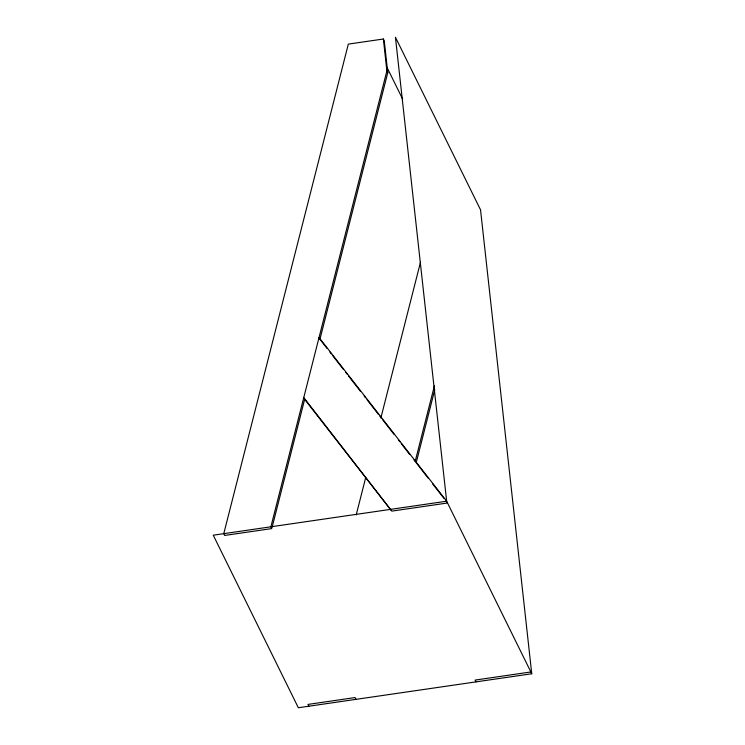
<?xml version="1.0" encoding="UTF-8"?>
<svg xmlns="http://www.w3.org/2000/svg" width="745" height="745" viewBox="0 0 745 745"><rect width="100%" height="100%" fill="white"/><g stroke="black" fill="none" stroke-linecap="round" stroke-linejoin="round"><path stroke-width="1.12" d="M383.368 39.01L386.879 70.877L270.891 526.789L271.776 528.587L224.664 535.45L223.779 533.653L348.325 44.113L383.368 39.01L384.252 40.807L387.772 72.675L319.931 339.301L327.064 348.446M272.055 527.469L304.649 399.357L391.069 510.195M356.203 514.916L365.674 477.694M380.881 417.908L420.487 262.249M415.282 461.025L434.456 385.64M416.166 462.822L434.773 389.691M530.868 671.962L475.105 680.083L475.99 681.88M531.753 673.759L298.345 707.75L213.247 535.189L446.655 501.199L531.753 673.759L480.534 209.811L395.437 37.25L446.655 501.199L319.046 337.504L319.931 339.301M329.914 352.106L331.339 353.94M332.764 355.765L343.454 369.483M345.596 372.221L347.021 374.055M348.446 375.88L360.571 391.432M364.137 396.005L365.562 397.83M366.987 399.655L378.395 414.295M379.82 416.12L381.244 417.945M382.669 419.78L394.077 434.41M398.351 439.895L399.776 441.729M401.201 443.554L409.759 454.524M414.034 460.019L415.459 461.844M416.893 463.669L428.291 478.299M432.575 483.794L443.983 498.424M446.115 501.161L447.54 502.996L391.777 511.117L303.764 397.56M387.242 67.87L402.673 99.16M386.879 70.877L387.828 72.796M355.989 699.359L355.095 697.562L307.992 704.416L308.877 706.213"/></g></svg>
